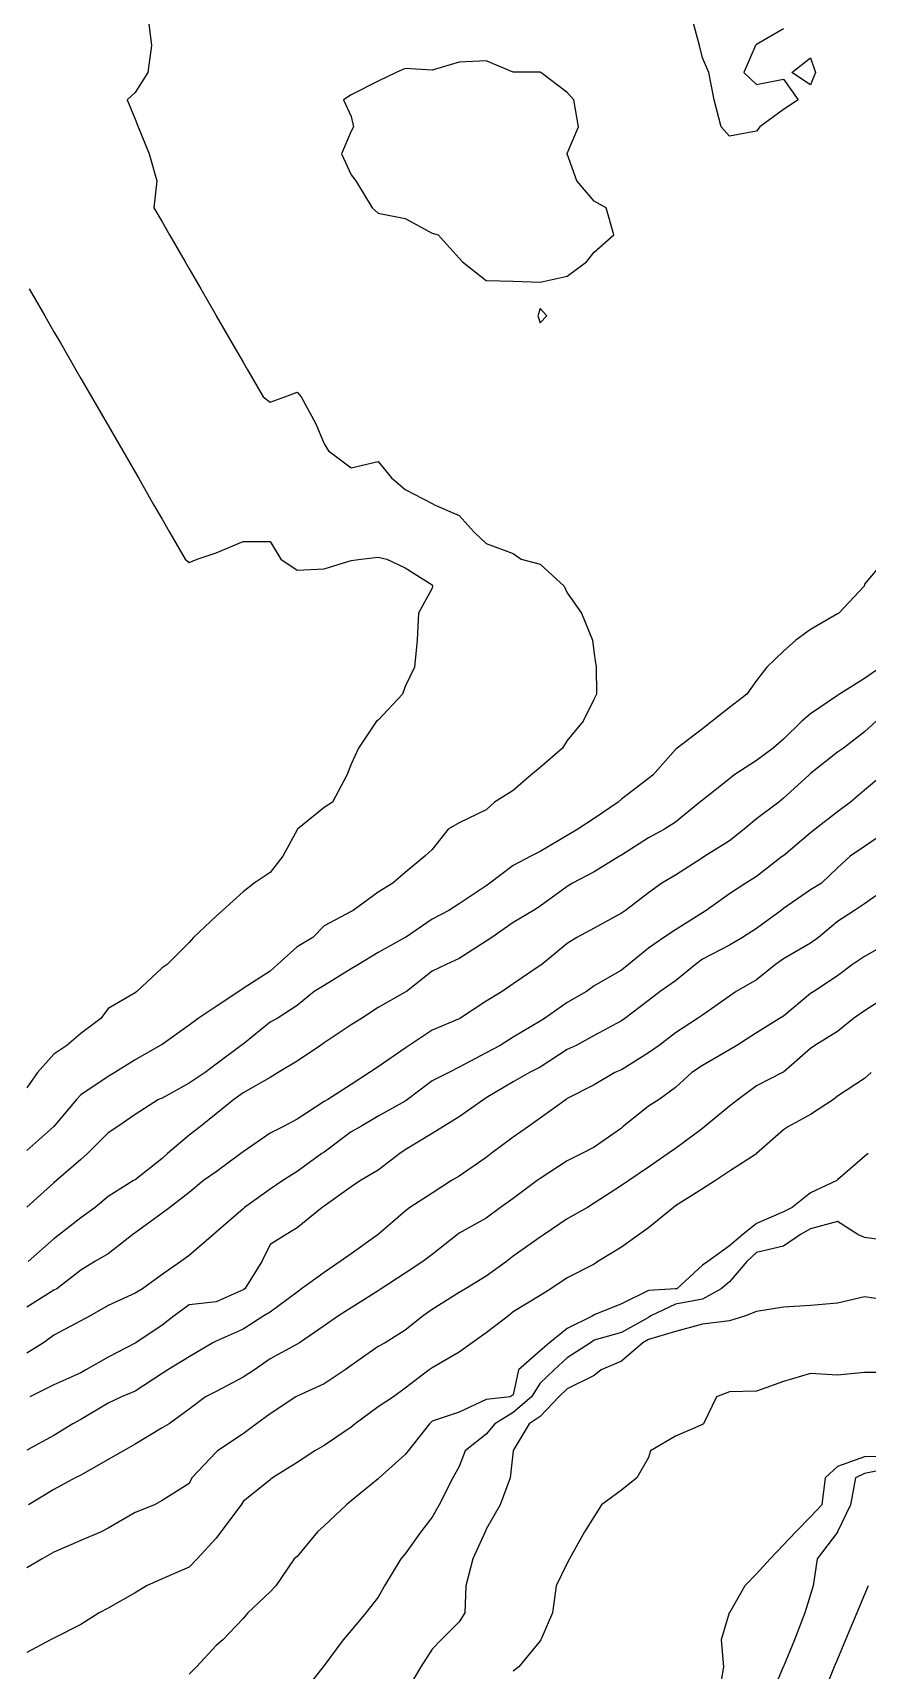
# Model space of a CAD drawing. Header units: metres. Extents: x 2681030 to 2681330, y 1246000 to 1246290.
# Drawn here: x 2681260.36 to 2681275.8, y 1246029.69 to 1246059.99 of the extents above; entities that cross this region are included whole.
import ezdxf

# ---------------------------------------------------------------- set-up
doc = ezdxf.new("R2010")
doc.units = ezdxf.units.M
doc.layers.add('BASIS_HOEHENLINIEN', color=8, linetype='Continuous')

msp = doc.modelspace()

# ---------------------------------------------------------------- linework, layer by layer
at = {"layer": 'BASIS_HOEHENLINIEN'}
for points in [[(2681262.493, 1246060.25, 0), (2681262.557, 1246059.75, 0), (2681262.488, 1246059.25, 0), (2681262.25, 1246058.882, 0), (2681262.105, 1246058.75, 0), (2681262.25, 1246058.391, 0), (2681262.306, 1246058.25, 0), (2681262.513, 1246057.75, 0), (2681262.653, 1246057.25, 0), (2681262.599, 1246056.75, 0), (2681262.75, 1246056.488, 0), (2681262.887, 1246056.25, 0), (2681263.176, 1246055.75, 0), (2681263.25, 1246055.622, 0), (2681263.465, 1246055.25, 0), (2681263.75, 1246054.756, 0), (2681263.753, 1246054.75, 0), (2681264.042, 1246054.25, 0), (2681264.25, 1246053.89, 0), (2681264.331, 1246053.75, 0), (2681264.619, 1246053.25, 0), (2681264.75, 1246053.155, 0), (2681265.021, 1246053.25, 0), (2681265.25, 1246053.341, 0), (2681265.323, 1246053.25, 0), (2681265.597, 1246052.75, 0), (2681265.75, 1246052.385, 0), (2681265.833, 1246052.25, 0), (2681266.25, 1246051.938, 0), (2681266.75, 1246052.055, 0), (2681266.999, 1246051.75, 0), (2681267.25, 1246051.54, 0), (2681267.75, 1246051.275, 0), (2681267.806, 1246051.25, 0), (2681268.25, 1246051.054, 0), (2681268.527, 1246050.75, 0), (2681268.75, 1246050.538, 0), (2681269.25, 1246050.35, 0), (2681269.398, 1246050.25, 0), (2681269.75, 1246050.157, 0), (2681270.192, 1246049.75, 0), (2681270.25, 1246049.627, 0), (2681270.515, 1246049.25, 0), (2681270.714, 1246048.75, 0), (2681270.75, 1246048.498, 0), (2681270.782, 1246048.25, 0), (2681270.792, 1246047.75, 0), (2681270.75, 1246047.662, 0), (2681270.541, 1246047.25, 0), (2681270.25, 1246046.894, 0), (2681270.158, 1246046.75, 0), (2681269.75, 1246046.393, 0), (2681269.572, 1246046.25, 0), (2681269.25, 1246045.969, 0), (2681268.9, 1246045.75, 0), (2681268.75, 1246045.613, 0), (2681268.25, 1246045.369, 0), (2681268.046, 1246045.25, 0), (2681267.75, 1246044.877, 0), (2681267.613, 1246044.75, 0), (2681267.25, 1246044.451, 0), (2681267.02, 1246044.25, 0), (2681266.75, 1246044.088, 0), (2681266.287, 1246043.75, 0), (2681266.25, 1246043.73, 0), (2681265.75, 1246043.465, 0), (2681265.538, 1246043.25, 0), (2681265.25, 1246043.076, 0), (2681264.884, 1246042.75, 0), (2681264.75, 1246042.625, 0), (2681264.25, 1246042.304, 0), (2681264.17, 1246042.25, 0), (2681263.75, 1246041.972, 0), (2681263.421, 1246041.75, 0), (2681263.25, 1246041.624, 0), (2681262.75, 1246041.271, 0), (2681262.713, 1246041.25, 0), (2681262.25, 1246040.985, 0), (2681261.877, 1246040.75, 0), (2681261.75, 1246040.676, 0), (2681261.25, 1246040.339, 0), (2681261.164, 1246040.25, 0), (2681260.75, 1246039.751, 0), (2681260.749, 1246039.75, 0), (2681260.25, 1246039.309, 0)], [(2681273.815, 1246058.25, 0), (2681273.75, 1246058.166, 0), (2681273.25, 1246058.074, 0), (2681273.095, 1246058.25, 0), (2681272.969, 1246058.75, 0), (2681272.868, 1246059.25, 0), (2681272.75, 1246059.527, 0), (2681272.697, 1246059.75, 0), (2681272.56, 1246060.25, 0)], [(2681274.25, 1246060.061, 0), (2681273.75, 1246059.768, 0), (2681273.735, 1246059.75, 0), (2681273.516, 1246059.25, 0), (2681273.75, 1246059.028, 0), (2681274.25, 1246059.129, 0), (2681274.523, 1246058.75, 0), (2681274.25, 1246058.569, 0), (2681273.815, 1246058.25, 0)], [(2681270.25, 1246055.487, 0), (2681270.607, 1246055.75, 0), (2681270.75, 1246055.928, 0), (2681271.111, 1246056.25, 0), (2681270.971, 1246056.75, 0), (2681270.75, 1246056.873, 0), (2681270.426, 1246057.25, 0), (2681270.25, 1246057.748, 0), (2681270.249, 1246057.75, 0), (2681270.25, 1246057.752, 0), (2681270.458, 1246058.25, 0), (2681270.373, 1246058.75, 0), (2681270.25, 1246058.884, 0), (2681269.758, 1246059.25, 0), (2681269.75, 1246059.26, 0), (2681269.25, 1246059.259, 0), (2681268.75, 1246059.467, 0), (2681268.25, 1246059.441, 0), (2681267.75, 1246059.294, 0), (2681267.25, 1246059.324, 0), (2681267.08, 1246059.25, 0), (2681266.75, 1246059.09, 0), (2681266.25, 1246058.838, 0), (2681266.107, 1246058.75, 0), (2681266.25, 1246058.441, 0), (2681266.291, 1246058.25, 0), (2681266.25, 1246058.168, 0), (2681266.072, 1246057.75, 0), (2681266.25, 1246057.358, 0), (2681266.334, 1246057.25, 0), (2681266.638, 1246056.75, 0), (2681266.75, 1246056.649, 0), (2681267.25, 1246056.55, 0), (2681267.75, 1246056.277, 0), (2681267.857, 1246056.25, 0), (2681268.25, 1246055.819, 0), (2681268.308, 1246055.75, 0), (2681268.75, 1246055.402, 0), (2681269.25, 1246055.392, 0), (2681269.75, 1246055.371, 0), (2681270.25, 1246055.487, 0)], [(2681274.846, 1246059.25, 0), (2681274.75, 1246059.023, 0), (2681274.407, 1246059.25, 0), (2681274.75, 1246059.525, 0), (2681274.846, 1246059.25, 0)], [(2681260.291, 1246055.25, 0), (2681260.58, 1246054.75, 0), (2681260.75, 1246054.455, 0), (2681260.868, 1246054.25, 0), (2681261.157, 1246053.75, 0), (2681261.25, 1246053.589, 0), (2681261.446, 1246053.25, 0), (2681261.734, 1246052.75, 0), (2681261.75, 1246052.723, 0), (2681262.023, 1246052.25, 0), (2681262.25, 1246051.857, 0), (2681262.312, 1246051.75, 0), (2681262.6, 1246051.25, 0), (2681262.75, 1246050.991, 0), (2681262.889, 1246050.75, 0), (2681263.178, 1246050.25, 0), (2681263.25, 1246050.184, 0), (2681263.403, 1246050.25, 0), (2681263.75, 1246050.364, 0), (2681264.25, 1246050.575, 0), (2681264.75, 1246050.573, 0), (2681264.948, 1246050.25, 0), (2681265.25, 1246050.043, 0), (2681265.75, 1246050.07, 0), (2681266.25, 1246050.225, 0), (2681266.438, 1246050.25, 0), (2681266.75, 1246050.285, 0), (2681266.913, 1246050.25, 0), (2681267.25, 1246050.085, 0), (2681267.75, 1246049.774, 0), (2681267.756, 1246049.75, 0), (2681267.75, 1246049.714, 0), (2681267.495, 1246049.25, 0), (2681267.47, 1246048.75, 0), (2681267.424, 1246048.25, 0), (2681267.25, 1246047.893, 0), (2681267.201, 1246047.75, 0), (2681266.75, 1246047.27, 0), (2681266.719, 1246047.25, 0), (2681266.383, 1246046.75, 0), (2681266.25, 1246046.454, 0), (2681266.17, 1246046.25, 0), (2681265.907, 1246045.75, 0), (2681265.75, 1246045.654, 0), (2681265.259, 1246045.25, 0), (2681265.25, 1246045.242, 0), (2681264.986, 1246044.75, 0), (2681264.75, 1246044.452, 0), (2681264.457, 1246044.25, 0), (2681264.25, 1246044.091, 0), (2681263.867, 1246043.75, 0), (2681263.75, 1246043.643, 0), (2681263.333, 1246043.25, 0), (2681263.25, 1246043.157, 0), (2681262.843, 1246042.75, 0), (2681262.75, 1246042.686, 0), (2681262.286, 1246042.25, 0), (2681262.25, 1246042.223, 0), (2681261.75, 1246041.932, 0), (2681261.619, 1246041.75, 0), (2681261.25, 1246041.471, 0), (2681260.989, 1246041.25, 0), (2681260.75, 1246041.092, 0), (2681260.443, 1246040.75, 0), (2681260.25, 1246040.468, 0)], [(2681269.75, 1246054.622, 0), (2681269.869, 1246054.75, 0), (2681269.75, 1246054.884, 0), (2681269.705, 1246054.75, 0), (2681269.75, 1246054.622, 0)], [(2681276.139, 1246050.25, 0), (2681275.75, 1246049.786, 0), (2681275.741, 1246049.75, 0), (2681275.273, 1246049.25, 0), (2681275.25, 1246049.235, 0), (2681274.75, 1246048.948, 0), (2681274.48, 1246048.75, 0), (2681274.25, 1246048.544, 0), (2681273.942, 1246048.25, 0), (2681273.75, 1246048.002, 0), (2681273.572, 1246047.75, 0), (2681273.25, 1246047.503, 0), (2681272.93, 1246047.25, 0), (2681272.75, 1246047.11, 0), (2681272.282, 1246046.75, 0), (2681272.25, 1246046.725, 0), (2681271.831, 1246046.25, 0), (2681271.75, 1246046.189, 0), (2681271.25, 1246045.806, 0), (2681271.19, 1246045.75, 0), (2681270.75, 1246045.452, 0), (2681270.443, 1246045.25, 0), (2681270.25, 1246045.137, 0), (2681269.75, 1246044.836, 0), (2681269.572, 1246044.75, 0), (2681269.25, 1246044.578, 0), (2681268.814, 1246044.25, 0), (2681268.75, 1246044.202, 0), (2681268.25, 1246043.87, 0), (2681268.056, 1246043.75, 0), (2681267.75, 1246043.59, 0), (2681267.253, 1246043.25, 0), (2681267.25, 1246043.248, 0), (2681266.75, 1246042.972, 0), (2681266.383, 1246042.75, 0), (2681266.25, 1246042.668, 0), (2681265.75, 1246042.359, 0), (2681265.564, 1246042.25, 0), (2681265.25, 1246041.992, 0), (2681264.882, 1246041.75, 0), (2681264.75, 1246041.679, 0), (2681264.25, 1246041.276, 0), (2681264.217, 1246041.25, 0), (2681263.75, 1246040.905, 0), (2681263.548, 1246040.75, 0), (2681263.25, 1246040.553, 0), (2681262.75, 1246040.277, 0), (2681262.685, 1246040.25, 0), (2681262.25, 1246039.975, 0), (2681261.931, 1246039.75, 0), (2681261.75, 1246039.633, 0), (2681261.37, 1246039.25, 0), (2681261.25, 1246039.143, 0), (2681260.796, 1246038.75, 0), (2681260.75, 1246038.711, 0), (2681260.25, 1246038.26, 0)], [(2681276.052, 1246048.25, 0), (2681275.75, 1246048.039, 0), (2681275.287, 1246047.75, 0), (2681275.25, 1246047.726, 0), (2681274.75, 1246047.387, 0), (2681274.588, 1246047.25, 0), (2681274.25, 1246046.915, 0), (2681274.062, 1246046.75, 0), (2681273.75, 1246046.524, 0), (2681273.333, 1246046.25, 0), (2681273.25, 1246046.184, 0), (2681272.75, 1246045.791, 0), (2681272.704, 1246045.75, 0), (2681272.25, 1246045.381, 0), (2681272.046, 1246045.25, 0), (2681271.75, 1246045.09, 0), (2681271.25, 1246044.774, 0), (2681271.213, 1246044.75, 0), (2681270.75, 1246044.461, 0), (2681270.349, 1246044.25, 0), (2681270.25, 1246044.193, 0), (2681269.75, 1246043.825, 0), (2681269.623, 1246043.75, 0), (2681269.25, 1246043.528, 0), (2681268.854, 1246043.25, 0), (2681268.75, 1246043.177, 0), (2681268.25, 1246042.86, 0), (2681268.008, 1246042.75, 0), (2681267.75, 1246042.627, 0), (2681267.272, 1246042.25, 0), (2681267.25, 1246042.234, 0), (2681266.75, 1246041.953, 0), (2681266.44, 1246041.75, 0), (2681266.25, 1246041.629, 0), (2681265.75, 1246041.296, 0), (2681265.682, 1246041.25, 0), (2681265.25, 1246040.958, 0), (2681264.898, 1246040.75, 0), (2681264.75, 1246040.659, 0), (2681264.25, 1246040.372, 0), (2681264.076, 1246040.25, 0), (2681263.75, 1246039.987, 0), (2681263.462, 1246039.75, 0), (2681263.25, 1246039.592, 0), (2681262.851, 1246039.25, 0), (2681262.75, 1246039.158, 0), (2681262.25, 1246038.764, 0), (2681262.223, 1246038.75, 0), (2681261.75, 1246038.454, 0), (2681261.511, 1246038.25, 0), (2681261.25, 1246038.063, 0), (2681260.855, 1246037.75, 0), (2681260.75, 1246037.672, 0), (2681260.27, 1246037.25, 0)], [(2681275.964, 1246047.25, 0), (2681275.75, 1246047.053, 0), (2681275.363, 1246046.75, 0), (2681275.25, 1246046.679, 0), (2681274.75, 1246046.28, 0), (2681274.718, 1246046.25, 0), (2681274.25, 1246045.824, 0), (2681274.162, 1246045.75, 0), (2681273.75, 1246045.444, 0), (2681273.524, 1246045.25, 0), (2681273.25, 1246045.036, 0), (2681272.795, 1246044.75, 0), (2681272.75, 1246044.721, 0), (2681272.25, 1246044.403, 0), (2681272.002, 1246044.25, 0), (2681271.75, 1246044.074, 0), (2681271.324, 1246043.75, 0), (2681271.25, 1246043.699, 0), (2681270.75, 1246043.421, 0), (2681270.429, 1246043.25, 0), (2681270.25, 1246043.137, 0), (2681269.781, 1246042.75, 0), (2681269.75, 1246042.727, 0), (2681269.25, 1246042.391, 0), (2681269.045, 1246042.25, 0), (2681268.75, 1246042.068, 0), (2681268.259, 1246041.75, 0), (2681268.25, 1246041.745, 0), (2681267.75, 1246041.531, 0), (2681267.323, 1246041.25, 0), (2681267.25, 1246041.2, 0), (2681266.75, 1246040.853, 0), (2681266.588, 1246040.75, 0), (2681266.25, 1246040.528, 0), (2681265.817, 1246040.25, 0), (2681265.75, 1246040.215, 0), (2681265.25, 1246039.889, 0), (2681264.997, 1246039.75, 0), (2681264.75, 1246039.625, 0), (2681264.25, 1246039.283, 0), (2681264.209, 1246039.25, 0), (2681263.75, 1246038.912, 0), (2681263.517, 1246038.75, 0), (2681263.25, 1246038.53, 0), (2681262.896, 1246038.25, 0), (2681262.75, 1246038.148, 0), (2681262.25, 1246037.784, 0), (2681262.21, 1246037.75, 0), (2681261.75, 1246037.393, 0), (2681261.506, 1246037.25, 0), (2681261.25, 1246037.093, 0), (2681260.801, 1246036.75, 0), (2681260.75, 1246036.722, 0), (2681260.25, 1246036.405, 0)], [(2681276.082, 1246046.25, 0), (2681275.75, 1246045.972, 0), (2681275.489, 1246045.75, 0), (2681275.25, 1246045.576, 0), (2681274.839, 1246045.25, 0), (2681274.75, 1246045.184, 0), (2681274.25, 1246044.761, 0), (2681274.234, 1246044.75, 0), (2681273.75, 1246044.379, 0), (2681273.556, 1246044.25, 0), (2681273.25, 1246044.053, 0), (2681272.817, 1246043.75, 0), (2681272.75, 1246043.705, 0), (2681272.25, 1246043.391, 0), (2681272.034, 1246043.25, 0), (2681271.75, 1246043.053, 0), (2681271.382, 1246042.75, 0), (2681271.25, 1246042.646, 0), (2681270.75, 1246042.351, 0), (2681270.604, 1246042.25, 0), (2681270.25, 1246042.042, 0), (2681269.826, 1246041.75, 0), (2681269.75, 1246041.698, 0), (2681269.25, 1246041.402, 0), (2681269.008, 1246041.25, 0), (2681268.75, 1246041.112, 0), (2681268.25, 1246040.851, 0), (2681268.06, 1246040.75, 0), (2681267.75, 1246040.594, 0), (2681267.294, 1246040.25, 0), (2681267.25, 1246040.218, 0), (2681266.75, 1246039.944, 0), (2681266.427, 1246039.75, 0), (2681266.25, 1246039.651, 0), (2681265.75, 1246039.276, 0), (2681265.71, 1246039.25, 0), (2681265.25, 1246038.917, 0), (2681264.984, 1246038.75, 0), (2681264.75, 1246038.592, 0), (2681264.276, 1246038.25, 0), (2681264.25, 1246038.227, 0), (2681263.75, 1246037.794, 0), (2681263.7, 1246037.75, 0), (2681263.25, 1246037.366, 0), (2681263.099, 1246037.25, 0), (2681262.75, 1246037.012, 0), (2681262.387, 1246036.75, 0), (2681262.25, 1246036.667, 0), (2681261.75, 1246036.44, 0), (2681261.422, 1246036.25, 0), (2681261.25, 1246036.155, 0), (2681260.75, 1246035.892, 0), (2681260.557, 1246035.75, 0), (2681260.25, 1246035.558, 0)], [(2681276.216, 1246045.25, 0), (2681275.75, 1246044.931, 0), (2681275.485, 1246044.75, 0), (2681275.25, 1246044.536, 0), (2681274.953, 1246044.25, 0), (2681274.75, 1246044.129, 0), (2681274.25, 1246043.782, 0), (2681274.207, 1246043.75, 0), (2681273.75, 1246043.415, 0), (2681273.491, 1246043.25, 0), (2681273.25, 1246043.103, 0), (2681272.75, 1246042.848, 0), (2681272.622, 1246042.75, 0), (2681272.25, 1246042.443, 0), (2681271.967, 1246042.25, 0), (2681271.75, 1246042.08, 0), (2681271.312, 1246041.75, 0), (2681271.25, 1246041.703, 0), (2681270.75, 1246041.436, 0), (2681270.411, 1246041.25, 0), (2681270.25, 1246041.174, 0), (2681269.75, 1246040.846, 0), (2681269.551, 1246040.75, 0), (2681269.25, 1246040.575, 0), (2681268.75, 1246040.279, 0), (2681268.705, 1246040.25, 0), (2681268.25, 1246039.932, 0), (2681267.957, 1246039.75, 0), (2681267.75, 1246039.62, 0), (2681267.25, 1246039.319, 0), (2681267.152, 1246039.25, 0), (2681266.75, 1246038.942, 0), (2681266.42, 1246038.75, 0), (2681266.25, 1246038.635, 0), (2681265.75, 1246038.275, 0), (2681265.715, 1246038.25, 0), (2681265.25, 1246037.873, 0), (2681265.045, 1246037.75, 0), (2681264.75, 1246037.566, 0), (2681264.595, 1246037.25, 0), (2681264.284, 1246036.75, 0), (2681264.25, 1246036.726, 0), (2681263.75, 1246036.507, 0), (2681263.25, 1246036.448, 0), (2681262.974, 1246036.25, 0), (2681262.75, 1246036.077, 0), (2681262.265, 1246035.75, 0), (2681262.25, 1246035.74, 0), (2681261.75, 1246035.484, 0), (2681261.337, 1246035.25, 0), (2681261.25, 1246035.193, 0), (2681260.75, 1246034.969, 0), (2681260.306, 1246034.75, 0)], [(2681276.25, 1246044.225, 0), (2681275.75, 1246043.872, 0), (2681275.567, 1246043.75, 0), (2681275.25, 1246043.541, 0), (2681274.901, 1246043.25, 0), (2681274.75, 1246043.142, 0), (2681274.25, 1246042.853, 0), (2681274.103, 1246042.75, 0), (2681273.75, 1246042.465, 0), (2681273.377, 1246042.25, 0), (2681273.25, 1246042.163, 0), (2681272.75, 1246041.808, 0), (2681272.661, 1246041.75, 0), (2681272.25, 1246041.482, 0), (2681271.951, 1246041.25, 0), (2681271.75, 1246041.116, 0), (2681271.25, 1246040.801, 0), (2681271.128, 1246040.75, 0), (2681270.75, 1246040.521, 0), (2681270.25, 1246040.266, 0), (2681270.226, 1246040.25, 0), (2681269.75, 1246039.902, 0), (2681269.534, 1246039.75, 0), (2681269.25, 1246039.554, 0), (2681268.842, 1246039.25, 0), (2681268.75, 1246039.18, 0), (2681268.25, 1246038.834, 0), (2681268.109, 1246038.75, 0), (2681267.75, 1246038.516, 0), (2681267.336, 1246038.25, 0), (2681267.25, 1246038.187, 0), (2681266.752, 1246037.75, 0), (2681266.75, 1246037.749, 0), (2681266.25, 1246037.394, 0), (2681266.047, 1246037.25, 0), (2681265.75, 1246037.052, 0), (2681265.332, 1246036.75, 0), (2681265.25, 1246036.688, 0), (2681264.75, 1246036.318, 0), (2681264.636, 1246036.25, 0), (2681264.25, 1246035.999, 0), (2681263.75, 1246035.777, 0), (2681263.691, 1246035.75, 0), (2681263.25, 1246035.49, 0), (2681262.86, 1246035.25, 0), (2681262.75, 1246035.181, 0), (2681262.25, 1246034.851, 0), (2681262.002, 1246034.75, 0), (2681261.75, 1246034.629, 0), (2681261.25, 1246034.331, 0), (2681261.098, 1246034.25, 0), (2681260.75, 1246034.036, 0), (2681260.25, 1246033.763, 0)], [(2681276.25, 1246043.181, 0), (2681275.75, 1246042.898, 0), (2681275.525, 1246042.75, 0), (2681275.25, 1246042.537, 0), (2681274.813, 1246042.25, 0), (2681274.75, 1246042.214, 0), (2681274.25, 1246041.792, 0), (2681274.178, 1246041.75, 0), (2681273.75, 1246041.483, 0), (2681273.389, 1246041.25, 0), (2681273.25, 1246041.169, 0), (2681272.75, 1246040.882, 0), (2681272.553, 1246040.75, 0), (2681272.25, 1246040.475, 0), (2681271.949, 1246040.25, 0), (2681271.75, 1246040.125, 0), (2681271.284, 1246039.75, 0), (2681271.25, 1246039.717, 0), (2681270.75, 1246039.367, 0), (2681270.521, 1246039.25, 0), (2681270.25, 1246039.116, 0), (2681269.75, 1246038.791, 0), (2681269.69, 1246038.75, 0), (2681269.25, 1246038.42, 0), (2681269.014, 1246038.25, 0), (2681268.75, 1246038.055, 0), (2681268.25, 1246037.774, 0), (2681268.217, 1246037.75, 0), (2681267.75, 1246037.384, 0), (2681267.574, 1246037.25, 0), (2681267.25, 1246037.034, 0), (2681266.803, 1246036.75, 0), (2681266.75, 1246036.711, 0), (2681266.25, 1246036.393, 0), (2681266.015, 1246036.25, 0), (2681265.75, 1246036.064, 0), (2681265.296, 1246035.75, 0), (2681265.25, 1246035.721, 0), (2681264.75, 1246035.45, 0), (2681264.462, 1246035.25, 0), (2681264.25, 1246035.114, 0), (2681263.75, 1246034.849, 0), (2681263.552, 1246034.75, 0), (2681263.25, 1246034.522, 0), (2681262.881, 1246034.25, 0), (2681262.75, 1246034.175, 0), (2681262.25, 1246033.873, 0), (2681262.035, 1246033.75, 0), (2681261.75, 1246033.589, 0), (2681261.25, 1246033.298, 0), (2681261.145, 1246033.25, 0), (2681260.75, 1246033.036, 0), (2681260.277, 1246032.75, 0)], [(2681276.25, 1246042.214, 0), (2681275.75, 1246041.89, 0), (2681275.545, 1246041.75, 0), (2681275.25, 1246041.506, 0), (2681274.832, 1246041.25, 0), (2681274.75, 1246041.196, 0), (2681274.25, 1246040.759, 0), (2681274.234, 1246040.75, 0), (2681273.75, 1246040.501, 0), (2681273.412, 1246040.25, 0), (2681273.25, 1246040.124, 0), (2681272.796, 1246039.75, 0), (2681272.75, 1246039.712, 0), (2681272.25, 1246039.341, 0), (2681272.119, 1246039.25, 0), (2681271.75, 1246038.997, 0), (2681271.391, 1246038.75, 0), (2681271.25, 1246038.662, 0), (2681270.75, 1246038.333, 0), (2681270.623, 1246038.25, 0), (2681270.25, 1246038.042, 0), (2681269.819, 1246037.75, 0), (2681269.75, 1246037.7, 0), (2681269.25, 1246037.351, 0), (2681269.122, 1246037.25, 0), (2681268.75, 1246036.983, 0), (2681268.364, 1246036.75, 0), (2681268.25, 1246036.678, 0), (2681267.75, 1246036.363, 0), (2681267.582, 1246036.25, 0), (2681267.25, 1246035.984, 0), (2681266.881, 1246035.75, 0), (2681266.75, 1246035.677, 0), (2681266.25, 1246035.33, 0), (2681266.137, 1246035.25, 0), (2681265.75, 1246034.992, 0), (2681265.25, 1246034.764, 0), (2681265.226, 1246034.75, 0), (2681264.75, 1246034.437, 0), (2681264.498, 1246034.25, 0), (2681264.25, 1246034.062, 0), (2681263.778, 1246033.75, 0), (2681263.75, 1246033.724, 0), (2681263.302, 1246033.25, 0), (2681263.25, 1246033.145, 0), (2681262.75, 1246032.829, 0), (2681262.61, 1246032.75, 0), (2681262.25, 1246032.607, 0), (2681261.75, 1246032.317, 0), (2681261.626, 1246032.25, 0), (2681261.25, 1246032.09, 0), (2681260.75, 1246031.872, 0), (2681260.532, 1246031.75, 0), (2681260.25, 1246031.585, 0)], [(2681275.875, 1246040.75, 0), (2681275.75, 1246040.641, 0), (2681275.25, 1246040.31, 0), (2681275.174, 1246040.25, 0), (2681274.75, 1246039.971, 0), (2681274.343, 1246039.75, 0), (2681274.25, 1246039.687, 0), (2681273.754, 1246039.25, 0), (2681273.75, 1246039.247, 0), (2681273.25, 1246038.922, 0), (2681272.995, 1246038.75, 0), (2681272.75, 1246038.595, 0), (2681272.25, 1246038.281, 0), (2681272.213, 1246038.25, 0), (2681271.75, 1246037.874, 0), (2681271.58, 1246037.75, 0), (2681271.25, 1246037.521, 0), (2681270.816, 1246037.25, 0), (2681270.75, 1246037.206, 0), (2681270.25, 1246036.95, 0), (2681269.944, 1246036.75, 0), (2681269.75, 1246036.621, 0), (2681269.25, 1246036.32, 0), (2681269.162, 1246036.25, 0), (2681268.75, 1246035.931, 0), (2681268.491, 1246035.75, 0), (2681268.25, 1246035.578, 0), (2681267.75, 1246035.285, 0), (2681267.693, 1246035.25, 0), (2681267.25, 1246034.91, 0), (2681267.034, 1246034.75, 0), (2681266.75, 1246034.563, 0), (2681266.327, 1246034.25, 0), (2681266.25, 1246034.189, 0), (2681265.75, 1246033.85, 0), (2681265.575, 1246033.75, 0), (2681265.25, 1246033.531, 0), (2681264.796, 1246033.25, 0), (2681264.75, 1246033.214, 0), (2681264.25, 1246032.812, 0), (2681264.215, 1246032.75, 0), (2681263.838, 1246032.25, 0), (2681263.75, 1246032.133, 0), (2681263.399, 1246031.75, 0), (2681263.25, 1246031.597, 0), (2681262.75, 1246031.384, 0), (2681262.464, 1246031.25, 0), (2681262.25, 1246031.123, 0), (2681261.75, 1246030.837, 0), (2681261.586, 1246030.75, 0), (2681261.25, 1246030.536, 0), (2681260.75, 1246030.284, 0), (2681260.685, 1246030.25, 0), (2681260.25, 1246030.019, 0)], [(2681275.815, 1246039.25, 0), (2681275.75, 1246039.198, 0), (2681275.25, 1246038.765, 0), (2681275.235, 1246038.75, 0), (2681274.75, 1246038.523, 0), (2681274.411, 1246038.25, 0), (2681274.25, 1246038.17, 0), (2681273.75, 1246037.957, 0), (2681273.501, 1246037.75, 0), (2681273.25, 1246037.544, 0), (2681272.853, 1246037.25, 0), (2681272.75, 1246037.187, 0), (2681272.275, 1246036.75, 0), (2681272.25, 1246036.744, 0), (2681271.75, 1246036.718, 0), (2681271.25, 1246036.467, 0), (2681270.75, 1246036.268, 0), (2681270.722, 1246036.25, 0), (2681270.25, 1246036.016, 0), (2681269.923, 1246035.75, 0), (2681269.75, 1246035.599, 0), (2681269.348, 1246035.25, 0), (2681269.25, 1246034.785, 0), (2681269.195, 1246034.75, 0), (2681268.75, 1246034.699, 0), (2681268.25, 1246034.467, 0), (2681267.75, 1246034.296, 0), (2681267.702, 1246034.25, 0), (2681267.302, 1246033.75, 0), (2681267.25, 1246033.684, 0), (2681266.77, 1246033.25, 0), (2681266.75, 1246033.231, 0), (2681266.25, 1246032.822, 0), (2681266.164, 1246032.75, 0), (2681265.75, 1246032.364, 0), (2681265.63, 1246032.25, 0), (2681265.25, 1246031.794, 0), (2681265.197, 1246031.75, 0), (2681264.855, 1246031.25, 0), (2681264.75, 1246031.138, 0), (2681264.335, 1246030.75, 0), (2681264.25, 1246030.645, 0), (2681263.875, 1246030.25, 0), (2681263.75, 1246030.147, 0), (2681263.389, 1246029.75, 0), (2681263.25, 1246029.616, 0)], [(2681276.25, 1246037.632, 0), (2681275.75, 1246037.694, 0), (2681275.626, 1246037.75, 0), (2681275.25, 1246037.99, 0), (2681274.75, 1246037.86, 0), (2681274.565, 1246037.75, 0), (2681274.25, 1246037.537, 0), (2681273.75, 1246037.418, 0), (2681273.571, 1246037.25, 0), (2681273.25, 1246036.874, 0), (2681273.096, 1246036.75, 0), (2681272.75, 1246036.557, 0), (2681272.25, 1246036.464, 0), (2681271.796, 1246036.25, 0), (2681271.75, 1246036.218, 0), (2681271.25, 1246035.941, 0), (2681270.75, 1246035.796, 0), (2681270.677, 1246035.75, 0), (2681270.25, 1246035.469, 0), (2681270.009, 1246035.25, 0), (2681269.75, 1246035, 0), (2681269.586, 1246034.75, 0), (2681269.25, 1246034.461, 0), (2681268.908, 1246034.25, 0), (2681268.75, 1246034.057, 0), (2681268.357, 1246033.75, 0), (2681268.25, 1246033.461, 0), (2681268.13, 1246033.25, 0), (2681267.88, 1246032.75, 0), (2681267.75, 1246032.52, 0), (2681267.538, 1246032.25, 0), (2681267.25, 1246031.846, 0), (2681267.17, 1246031.75, 0), (2681266.865, 1246031.25, 0), (2681266.75, 1246031.042, 0), (2681266.521, 1246030.75, 0), (2681266.25, 1246030.423, 0), (2681266.1, 1246030.25, 0), (2681265.75, 1246029.775, 0), (2681265.731, 1246029.75, 0), (2681265.333, 1246029.25, 0)], [(2681276.25, 1246036.527, 0), (2681275.75, 1246036.598, 0), (2681275.25, 1246036.479, 0), (2681274.75, 1246036.438, 0), (2681274.25, 1246036.409, 0), (2681273.75, 1246036.329, 0), (2681273.547, 1246036.25, 0), (2681273.25, 1246036.158, 0), (2681272.75, 1246036.095, 0), (2681272.25, 1246035.959, 0), (2681271.75, 1246035.807, 0), (2681271.649, 1246035.75, 0), (2681271.25, 1246035.406, 0), (2681270.875, 1246035.25, 0), (2681270.75, 1246035.144, 0), (2681270.25, 1246034.899, 0), (2681270.095, 1246034.75, 0), (2681269.75, 1246034.386, 0), (2681269.543, 1246034.25, 0), (2681269.25, 1246033.758, 0), (2681269.245, 1246033.75, 0), (2681269.192, 1246033.25, 0), (2681269.01, 1246032.75, 0), (2681268.75, 1246032.298, 0), (2681268.728, 1246032.25, 0), (2681268.504, 1246031.75, 0), (2681268.373, 1246031.25, 0), (2681268.351, 1246030.75, 0), (2681268.25, 1246030.583, 0), (2681267.917, 1246030.25, 0), (2681267.75, 1246030.08, 0), (2681267.54, 1246029.75, 0), (2681267.25, 1246029.264, 0)], [(2681276.25, 1246035.198, 0), (2681275.75, 1246035.197, 0), (2681275.25, 1246035.15, 0), (2681274.75, 1246035.181, 0), (2681274.25, 1246035.035, 0), (2681273.75, 1246034.856, 0), (2681273.25, 1246034.839, 0), (2681273.008, 1246034.75, 0), (2681272.771, 1246034.25, 0), (2681272.75, 1246034.234, 0), (2681272.25, 1246034.024, 0), (2681271.79, 1246033.75, 0), (2681271.75, 1246033.625, 0), (2681271.539, 1246033.25, 0), (2681271.25, 1246033.023, 0), (2681270.883, 1246032.75, 0), (2681270.75, 1246032.536, 0), (2681270.569, 1246032.25, 0), (2681270.289, 1246031.75, 0), (2681270.25, 1246031.673, 0), (2681270.043, 1246031.25, 0), (2681269.973, 1246030.75, 0), (2681269.759, 1246030.25, 0), (2681269.75, 1246030.236, 0), (2681269.353, 1246029.75, 0), (2681269.25, 1246029.672, 0)], [(2681276.25, 1246033.652, 0), (2681275.75, 1246033.639, 0), (2681275.25, 1246033.458, 0), (2681275.023, 1246033.25, 0), (2681274.96, 1246032.75, 0), (2681274.75, 1246032.531, 0), (2681274.481, 1246032.25, 0), (2681274.25, 1246032.009, 0), (2681274.002, 1246031.75, 0), (2681273.75, 1246031.476, 0), (2681273.534, 1246031.25, 0), (2681273.25, 1246030.753, 0), (2681273.247, 1246030.75, 0), (2681273.1, 1246030.25, 0), (2681273.138, 1246029.75, 0), (2681273.055, 1246029.25, 0)], [(2681276.25, 1246033.427, 0), (2681275.75, 1246033.33, 0), (2681275.584, 1246033.25, 0), (2681275.489, 1246032.75, 0), (2681275.251, 1246032.25, 0), (2681275.25, 1246032.247, 0), (2681274.873, 1246031.75, 0), (2681274.798, 1246031.25, 0), (2681274.75, 1246031.093, 0), (2681274.645, 1246030.75, 0), (2681274.454, 1246030.25, 0), (2681274.25, 1246029.76, 0), (2681274.246, 1246029.75, 0), (2681274.037, 1246029.25, 0)], [(2681275.816, 1246031.25, 0), (2681275.75, 1246031.092, 0), (2681275.607, 1246030.75, 0), (2681275.399, 1246030.25, 0), (2681275.25, 1246029.894, 0), (2681275.19, 1246029.75, 0), (2681274.982, 1246029.25, 0)]]:
    msp.add_polyline3d(points, dxfattribs=at)

doc.saveas('drawing.dxf')
